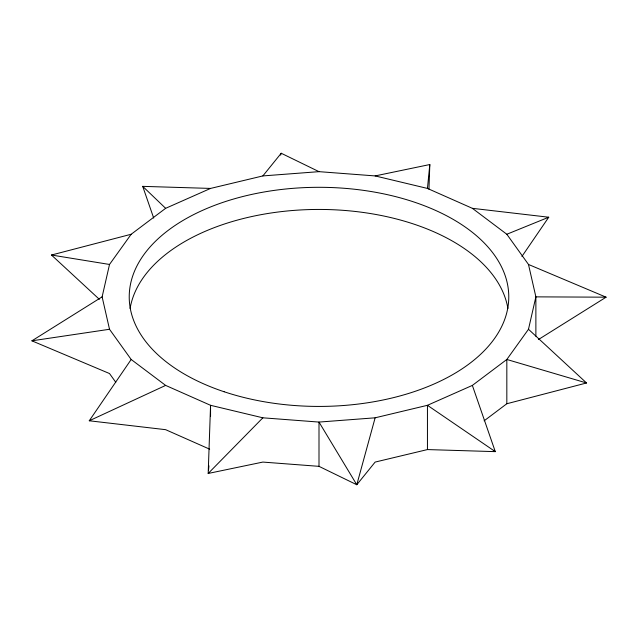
<?xml version="1.0" encoding="UTF-8"?>
<svg xmlns="http://www.w3.org/2000/svg" width="638" height="638" viewBox="0 0 638 638"><rect width="100%" height="100%" fill="white"/><g stroke="black" fill="none" stroke-linecap="round" stroke-linejoin="round"><path stroke-width="0.96" d="M538.384 339.568L606.1 297.18L535.88 296.861L528.487 329.272L506.827 359.473L472.359 385.408L495.287 451.64L427.444 449.575L375.136 462.079L356.794 484.752L319 466.346L262.864 462.079L208.187 473.46L210.556 405.305L165.641 385.408L131.173 359.473L109.513 329.272L102.12 296.861L109.513 264.459L131.173 234.258L165.641 208.323L210.556 188.425L262.864 175.921L319 171.654L375.136 175.921L427.444 188.425L472.359 208.323L506.827 234.258L528.487 264.459L535.88 296.861L535.88 336.218M428.959 189.231L429.813 164.54L375.136 175.921M208.466 470.597L208.945 465.82M427.444 188.425L429.813 164.54M280.68 155.154L281.206 153.248L319 171.654M472.359 385.408L427.444 405.305L375.136 417.81L356.794 484.752L319 422.077L262.864 417.81L210.556 405.305L210.556 416.128M209.663 449.176L165.641 429.677L89.264 420.777L131.173 359.473M521.916 256.46L548.736 217.223L472.359 208.323M262.864 175.921L281.206 153.248M208.187 473.46L262.864 417.81M484.106 420.833L506.827 403.742L586.537 382.975L528.487 329.272M115.781 382.282L109.513 373.541L31.9 340.82L102.12 296.861M89.264 420.777L165.641 385.408M506.827 234.258L548.736 217.223M99.353 299.326L51.463 255.025L131.173 234.258M31.9 340.82L109.513 329.272M375.136 417.81L319 422.077L319 466.346M153.694 218.076L142.713 186.36L210.556 188.425M51.463 255.025L109.513 264.459M586.537 382.975L506.827 359.473L506.827 403.742M528.487 264.459L606.1 297.18M493.852 450.269L495.287 451.64L427.444 405.305L427.444 449.575M142.713 186.36L165.641 208.323M130.096 308.521A189.773 109.561 0 0 1 319 209.439A189.773 109.561 0 0 1 507.904 308.521M224.113 391.748A189.773 109.561 0 0 0 508.773 296.861A189.773 109.561 0 0 0 224.113 201.983A189.773 109.561 0 0 0 224.113 391.748"/></g></svg>
